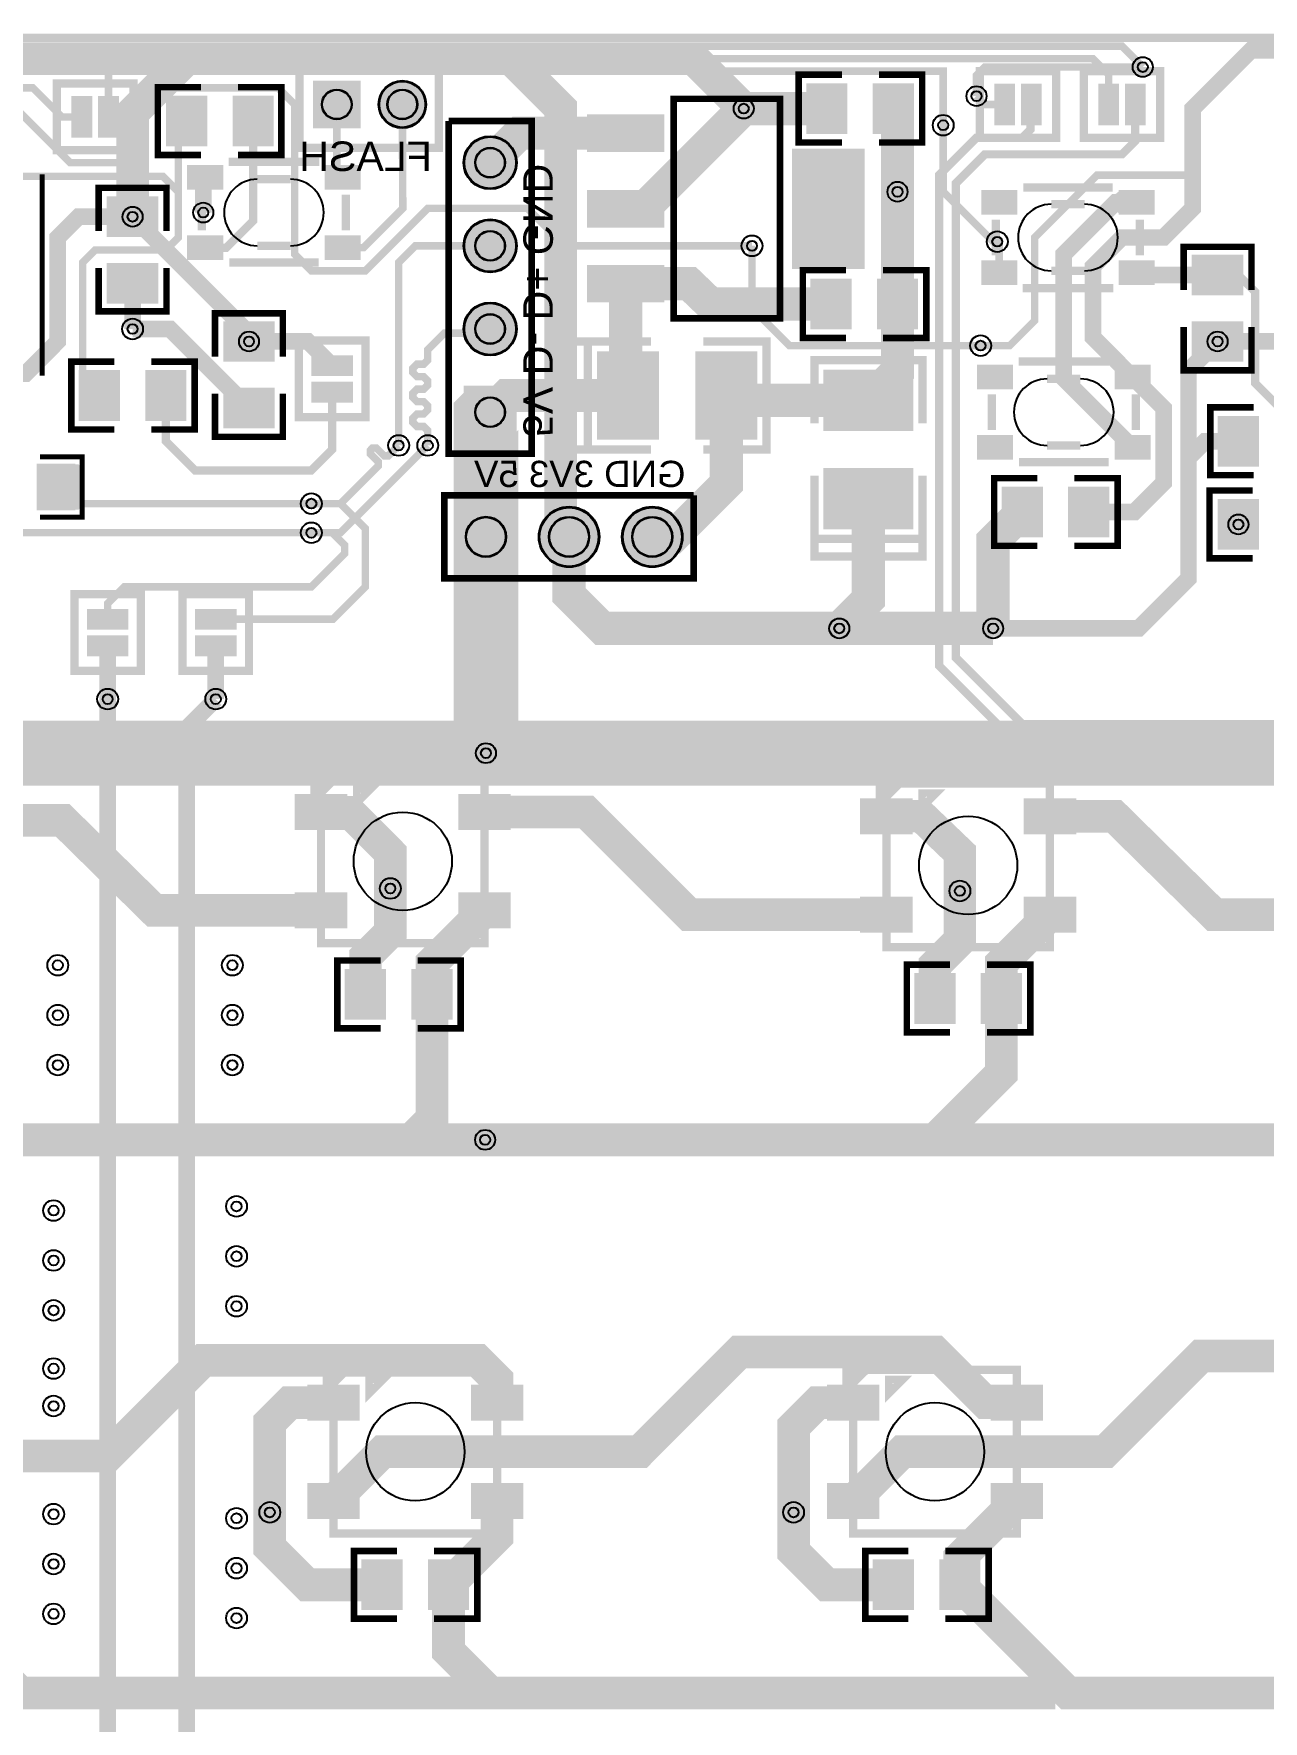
# Model space of a CAD drawing. Extents: x -5 to 8273, y -8280 to 5.
# Drawn here: x 4951 to 6430, y -2024 to 5 of the extents above; entities that cross this region are included whole.
import ezdxf

# ---------------------------------------------------------------- set-up
doc = ezdxf.new("R2010")
doc.units = 9
for name, color, linetype, true_color in [('BoardOutLine', 7, 'Continuous', 0xff00ff), ('BottomLayer', 7, 'Continuous', 0x0000ff), ('BottomSilkLayer', 7, 'Continuous', 0x66cc33), ('BottomSolderMaskLayer', 7, 'Continuous', 0xaa00ff), ('Hole', 7, 'Continuous', 0x222222), ('Multi-Layer', 7, 'Continuous', 0xc0c0c0), ('TopLayer', 7, 'Continuous', 0xff0000), ('TopPasteMaskLayer', 7, 'Continuous', 0x808080), ('TopSilkLayer', 7, 'Continuous', 0xffcc00), ('TopSolderMaskLayer', 7, 'Continuous', 0x800080)]:
    doc.layers.add(name, color=color, linetype=linetype, true_color=true_color)
doc.styles.get("Standard").update_dxf_attribs({"font": 'arial.ttf'})

msp = doc.modelspace()

# ---------------------------------------------------------------- hatches: boundary and pattern name
at = {"layer": 'BottomSolderMaskLayer'}
for points in [[(5287.1, -51.4), (5344.2, -51.4), (5344.2, -108.6), (5287.1, -108.6)], [(5365.8, -80, 1), (5422.9, -80, 1)], [(5468, -150, 1), (5532, -150, 1)], [(5468, -250, 1), (5532, -250, 1)], [(5468, -350, 1), (5532, -350, 1)], [(5468, -482), (5468, -418), (5532, -418), (5532, -482)], [(5463, -563.6), (5527, -563.6), (5527, -636.4), (5463, -636.4)], [(5558.6, -600, 1), (5631.4, -600, 1)], [(5658.6, -600, 1), (5731.4, -600, 1)]]:
    msp.add_hatch(color=256, dxfattribs=at).paths.add_polyline_path(points)
at = {"layer": 'Multi-Layer'}
for points in [[(5288.1, -52.4), (5343.2, -52.4), (5343.2, -107.6), (5288.1, -107.6)], [(5366.8, -80, 1), (5421.9, -80, 1)], [(5469, -150, 1), (5531, -150, 1)], [(5469, -250, 1), (5531, -250, 1)], [(5469, -350, 1), (5531, -350, 1)], [(5469, -481), (5469, -419), (5531, -419), (5531, -481)], [(5464, -564.6), (5526, -564.6), (5526, -635.4), (5464, -635.4)], [(5559.6, -600, 1), (5630.4, -600, 1)], [(5659.6, -600, 1), (5730.4, -600, 1)]]:
    msp.add_hatch(color=256, dxfattribs=at).paths.add_polyline_path(points)
at = {"layer": 'TopLayer'}
for points in [[(5927.8, -113.5), (5882.2, -113.5), (5882.2, -56.5), (5927.8, -56.5)], [(6007.8, -113.5), (5962.2, -113.5), (5962.2, -56.5), (6007.8, -56.5)], [(6131.5, -105), (6106.5, -105), (6106.5, -55), (6131.5, -55)], [(6163.5, -105), (6138.5, -105), (6138.5, -55), (6163.5, -55)], [(6256.5, -105), (6231.5, -105), (6231.5, -55), (6256.5, -55)], [(6288.5, -105), (6263.5, -105), (6263.5, -55), (6288.5, -55)], [(5021.5, -120), (4996.5, -120), (4996.5, -70), (5021.5, -70)], [(5053.5, -120), (5028.5, -120), (5028.5, -70), (5053.5, -70)], [(5112.2, -71.5), (5157.8, -71.5), (5157.8, -128.5), (5112.2, -128.5)], [(5192.2, -71.5), (5237.8, -71.5), (5237.8, -128.5), (5192.2, -128.5)], [(5705.5, -93), (5705.5, -136), (5620.5, -136), (5620.5, -93)], [(5949.5, -136.5), (5949.5, -274.5), (5864.5, -274.5), (5864.5, -136.5)], [(5178, -181.5), (5136.7, -181.5), (5136.7, -153.9), (5178, -153.9)], [(5343.3, -181.5), (5302, -181.5), (5302, -153.9), (5343.3, -153.9)], [(5098.5, -192.2), (5098.5, -237.8), (5041.5, -237.8), (5041.5, -192.2)], [(5705.5, -184), (5705.5, -227), (5620.5, -227), (5620.5, -184)], [(6091.7, -183.9), (6133, -183.9), (6133, -211.5), (6091.7, -211.5)], [(6257, -211.5), (6257, -183.9), (6252.3, -187.7), (6252.3, -207.7)], [(6257, -183.9), (6298.3, -183.9), (6298.3, -211.5), (6257, -211.5)], [(5178, -266.1), (5136.7, -266.1), (5136.7, -238.5), (5178, -238.5)], [(5343.3, -266.1), (5302, -266.1), (5302, -238.5), (5343.3, -238.5)], [(6346.5, -307.8), (6346.5, -262.2), (6403.5, -262.2), (6403.5, -307.8)], [(5098.5, -272.2), (5098.5, -317.8), (5041.5, -317.8), (5041.5, -272.2)], [(5705.5, -274), (5705.5, -317), (5620.5, -317), (5620.5, -274)], [(6091.7, -268.5), (6133, -268.5), (6133, -296.1), (6091.7, -296.1)], [(6257, -268.5), (6298.3, -268.5), (6298.3, -296.1), (6257, -296.1)], [(5932.8, -348.5), (5887.2, -348.5), (5887.2, -291.5), (5932.8, -291.5)], [(6012.8, -348.5), (5967.2, -348.5), (5967.2, -291.5), (6012.8, -291.5)], [(5181.5, -387.8), (5181.5, -342.2), (5238.5, -342.2), (5238.5, -387.8)], [(6346.5, -387.8), (6346.5, -342.2), (6403.5, -342.2), (6403.5, -387.8)], [(5285, -406.5), (5285, -381.5), (5335, -381.5), (5335, -406.5)], [(5630.5, -378.8), (5701.3, -378.8), (5701.3, -481.2), (5630.5, -481.2)], [(5748.7, -378.8), (5819.5, -378.8), (5819.5, -481.2), (5748.7, -481.2)], [(5052.8, -458.5), (5007.2, -458.5), (5007.2, -401.5), (5052.8, -401.5)], [(5132.8, -458.5), (5087.2, -458.5), (5087.2, -401.5), (5132.8, -401.5)], [(5903.8, -471.3), (5903.8, -400.5), (6006.2, -400.5), (6006.2, -471.3)], [(6128, -421.5), (6086.7, -421.5), (6086.7, -393.9), (6128, -393.9)], [(6293.3, -421.5), (6252, -421.5), (6252, -393.9), (6293.3, -393.9)], [(5181.5, -467.8), (5181.5, -422.2), (5238.5, -422.2), (5238.5, -467.8)], [(5285, -438.5), (5285, -413.5), (5335, -413.5), (5335, -438.5)], [(6422.8, -513.5), (6377.2, -513.5), (6377.2, -456.5), (6422.8, -456.5)], [(6128, -506.1), (6086.7, -506.1), (6086.7, -478.5), (6128, -478.5)], [(6293.3, -506.1), (6252, -506.1), (6252, -478.5), (6293.3, -478.5)], [(4955.7, -567.1), (4955.7, -512.9), (5000.3, -512.9), (5000.3, -567.1)], [(5903.8, -589.5), (5903.8, -518.7), (6006.2, -518.7), (6006.2, -589.5)], [(6162.8, -598.5), (6117.2, -598.5), (6117.2, -541.5), (6162.8, -541.5)], [(6242.8, -598.5), (6197.2, -598.5), (6197.2, -541.5), (6242.8, -541.5)], [(6377.2, -556.5), (6422.8, -556.5), (6422.8, -613.5), (6377.2, -613.5)], [(5015, -711.5), (5015, -686.5), (5065, -686.5), (5065, -711.5)], [(5145, -711.5), (5145, -686.5), (5195, -686.5), (5195, -711.5)], [(5015, -743.5), (5015, -718.5), (5065, -718.5), (5065, -743.5)], [(5145, -743.5), (5145, -718.5), (5195, -718.5), (5195, -743.5)], [(5326.1, -950.6), (5267, -950.6), (5267, -911.3), (5326.1, -911.3)], [(5522.9, -950.6), (5463.9, -950.6), (5463.9, -911.3), (5522.9, -911.3)], [(6006.1, -955.6), (5947, -955.6), (5947, -916.3), (6006.1, -916.3)], [(6202.9, -955.6), (6143.9, -955.6), (6143.9, -916.3), (6202.9, -916.3)], [(5326.1, -1068.7), (5267, -1068.7), (5267, -1029.4), (5326.1, -1029.4)], [(5522.9, -1068.7), (5463.9, -1068.7), (5463.9, -1029.4), (5522.9, -1029.4)], [(6006.1, -1073.7), (5947, -1073.7), (5947, -1034.4), (6006.1, -1034.4)], [(6202.9, -1073.7), (6143.9, -1073.7), (6143.9, -1034.4), (6202.9, -1034.4)], [(5372.8, -1178.5), (5327.2, -1178.5), (5327.2, -1121.5), (5372.8, -1121.5)], [(5452.8, -1178.5), (5407.2, -1178.5), (5407.2, -1121.5), (5452.8, -1121.5)], [(6057.8, -1183.5), (6012.2, -1183.5), (6012.2, -1126.5), (6057.8, -1126.5)], [(6137.8, -1183.5), (6092.2, -1183.5), (6092.2, -1126.5), (6137.8, -1126.5)], [(5341.1, -1660.6), (5282, -1660.6), (5282, -1621.3), (5341.1, -1621.3)], [(5537.9, -1660.6), (5478.9, -1660.6), (5478.9, -1621.3), (5537.9, -1621.3)], [(5966.1, -1660.6), (5907, -1660.6), (5907, -1621.3), (5966.1, -1621.3)], [(6162.9, -1660.6), (6103.9, -1660.6), (6103.9, -1621.3), (6162.9, -1621.3)], [(5341.1, -1778.7), (5282, -1778.7), (5282, -1739.4), (5341.1, -1739.4)], [(5537.9, -1778.7), (5478.9, -1778.7), (5478.9, -1739.4), (5537.9, -1739.4)], [(5966.1, -1778.7), (5907, -1778.7), (5907, -1739.4), (5966.1, -1739.4)], [(6162.9, -1778.7), (6103.9, -1778.7), (6103.9, -1739.4), (6162.9, -1739.4)], [(5392.8, -1888.5), (5347.2, -1888.5), (5347.2, -1831.5), (5392.8, -1831.5)], [(5472.8, -1888.5), (5427.2, -1888.5), (5427.2, -1831.5), (5472.8, -1831.5)], [(6007.8, -1888.5), (5962.2, -1888.5), (5962.2, -1831.5), (6007.8, -1831.5)], [(6087.8, -1888.5), (6042.2, -1888.5), (6042.2, -1831.5), (6087.8, -1831.5)]]:
    msp.add_hatch(color=256, dxfattribs=at).paths.add_polyline_path(points)
at = {"layer": 'TopPasteMaskLayer'}
for points in [[(5927.8, -113.5), (5882.2, -113.5), (5882.2, -56.5), (5927.8, -56.5)], [(6007.8, -113.5), (5962.2, -113.5), (5962.2, -56.5), (6007.8, -56.5)], [(5112.2, -71.5), (5157.8, -71.5), (5157.8, -128.5), (5112.2, -128.5)], [(5192.2, -71.5), (5237.8, -71.5), (5237.8, -128.5), (5192.2, -128.5)], [(5705.5, -93), (5705.5, -136), (5620.5, -136), (5620.5, -93)], [(5949.5, -136.5), (5949.5, -274.5), (5864.5, -274.5), (5864.5, -136.5)], [(5178, -181.5), (5136.7, -181.5), (5136.7, -153.9), (5178, -153.9)], [(5343.3, -181.5), (5302, -181.5), (5302, -153.9), (5343.3, -153.9)], [(5098.5, -192.2), (5098.5, -237.8), (5041.5, -237.8), (5041.5, -192.2)], [(5705.5, -184), (5705.5, -227), (5620.5, -227), (5620.5, -184)], [(6091.7, -183.9), (6133, -183.9), (6133, -211.5), (6091.7, -211.5)], [(6257, -183.9), (6298.3, -183.9), (6298.3, -211.5), (6257, -211.5)], [(5178, -266.1), (5136.7, -266.1), (5136.7, -238.5), (5178, -238.5)], [(5343.3, -266.1), (5302, -266.1), (5302, -238.5), (5343.3, -238.5)], [(6346.5, -307.8), (6346.5, -262.2), (6403.5, -262.2), (6403.5, -307.8)], [(5098.5, -272.2), (5098.5, -317.8), (5041.5, -317.8), (5041.5, -272.2)], [(5705.5, -274), (5705.5, -317), (5620.5, -317), (5620.5, -274)], [(6091.7, -268.5), (6133, -268.5), (6133, -296.1), (6091.7, -296.1)], [(6257, -268.5), (6298.3, -268.5), (6298.3, -296.1), (6257, -296.1)], [(5932.8, -348.5), (5887.2, -348.5), (5887.2, -291.5), (5932.8, -291.5)], [(6012.8, -348.5), (5967.2, -348.5), (5967.2, -291.5), (6012.8, -291.5)], [(5181.5, -387.8), (5181.5, -342.2), (5238.5, -342.2), (5238.5, -387.8)], [(6346.5, -387.8), (6346.5, -342.2), (6403.5, -342.2), (6403.5, -387.8)], [(5630.5, -378.8), (5701.3, -378.8), (5701.3, -481.2), (5630.5, -481.2)], [(5748.7, -378.8), (5819.5, -378.8), (5819.5, -481.2), (5748.7, -481.2)], [(5052.8, -458.5), (5007.2, -458.5), (5007.2, -401.5), (5052.8, -401.5)], [(5132.8, -458.5), (5087.2, -458.5), (5087.2, -401.5), (5132.8, -401.5)], [(5903.8, -471.3), (5903.8, -400.5), (6006.2, -400.5), (6006.2, -471.3)], [(6128, -421.5), (6086.7, -421.5), (6086.7, -393.9), (6128, -393.9)], [(6293.3, -421.5), (6252, -421.5), (6252, -393.9), (6293.3, -393.9)], [(5181.5, -467.8), (5181.5, -422.2), (5238.5, -422.2), (5238.5, -467.8)], [(6422.8, -513.5), (6377.2, -513.5), (6377.2, -456.5), (6422.8, -456.5)], [(6128, -506.1), (6086.7, -506.1), (6086.7, -478.5), (6128, -478.5)], [(6293.3, -506.1), (6252, -506.1), (6252, -478.5), (6293.3, -478.5)], [(4957.7, -565.2), (4957.7, -548.7), (4975.2, -548.7), (4975.2, -530.9), (4957.9, -530.9), (4957.7, -514.8), (4959.7, -512.8), (5005, -512.8), (5006.9, -514.8), (5006.9, -565.2), (5005, -567.2), (4959.7, -567.2)], [(5903.8, -589.5), (5903.8, -518.7), (6006.2, -518.7), (6006.2, -589.5)], [(6162.8, -598.5), (6117.2, -598.5), (6117.2, -541.5), (6162.8, -541.5)], [(6242.8, -598.5), (6197.2, -598.5), (6197.2, -541.5), (6242.8, -541.5)], [(6377.2, -556.5), (6422.8, -556.5), (6422.8, -613.5), (6377.2, -613.5)], [(5326.1, -950.6), (5267, -950.6), (5267, -911.3), (5326.1, -911.3)], [(5522.9, -950.6), (5463.9, -950.6), (5463.9, -911.3), (5522.9, -911.3)], [(6006.1, -955.6), (5947, -955.6), (5947, -916.3), (6006.1, -916.3)], [(6202.9, -955.6), (6143.9, -955.6), (6143.9, -916.3), (6202.9, -916.3)], [(5326.1, -1068.7), (5267, -1068.7), (5267, -1029.4), (5326.1, -1029.4)], [(5522.9, -1068.7), (5463.9, -1068.7), (5463.9, -1029.4), (5522.9, -1029.4)], [(6006.1, -1073.7), (5947, -1073.7), (5947, -1034.4), (6006.1, -1034.4)], [(6202.9, -1073.7), (6143.9, -1073.7), (6143.9, -1034.4), (6202.9, -1034.4)], [(5372.8, -1178.5), (5327.2, -1178.5), (5327.2, -1121.5), (5372.8, -1121.5)], [(5452.8, -1178.5), (5407.2, -1178.5), (5407.2, -1121.5), (5452.8, -1121.5)], [(6057.8, -1183.5), (6012.2, -1183.5), (6012.2, -1126.5), (6057.8, -1126.5)], [(6137.8, -1183.5), (6092.2, -1183.5), (6092.2, -1126.5), (6137.8, -1126.5)], [(5341.1, -1660.6), (5282, -1660.6), (5282, -1621.3), (5341.1, -1621.3)], [(5537.9, -1660.6), (5478.9, -1660.6), (5478.9, -1621.3), (5537.9, -1621.3)], [(5966.1, -1660.6), (5907, -1660.6), (5907, -1621.3), (5966.1, -1621.3)], [(6162.9, -1660.6), (6103.9, -1660.6), (6103.9, -1621.3), (6162.9, -1621.3)], [(5341.1, -1778.7), (5282, -1778.7), (5282, -1739.4), (5341.1, -1739.4)], [(5537.9, -1778.7), (5478.9, -1778.7), (5478.9, -1739.4), (5537.9, -1739.4)], [(5966.1, -1778.7), (5907, -1778.7), (5907, -1739.4), (5966.1, -1739.4)], [(6162.9, -1778.7), (6103.9, -1778.7), (6103.9, -1739.4), (6162.9, -1739.4)], [(5392.8, -1888.5), (5347.2, -1888.5), (5347.2, -1831.5), (5392.8, -1831.5)], [(5472.8, -1888.5), (5427.2, -1888.5), (5427.2, -1831.5), (5472.8, -1831.5)], [(6007.8, -1888.5), (5962.2, -1888.5), (5962.2, -1831.5), (6007.8, -1831.5)], [(6087.8, -1888.5), (6042.2, -1888.5), (6042.2, -1831.5), (6087.8, -1831.5)]]:
    msp.add_hatch(color=256, dxfattribs=at).paths.add_polyline_path(points)
at = {"layer": 'TopSolderMaskLayer'}
for points in [[(5287.1, -51.4), (5344.2, -51.4), (5344.2, -108.6), (5287.1, -108.6)], [(5365.8, -80, 1), (5422.9, -80, 1)], [(5929.8, -115.5), (5880.2, -115.5), (5880.2, -54.5), (5929.8, -54.5)], [(6009.8, -115.5), (5960.2, -115.5), (5960.2, -54.5), (6009.8, -54.5)], [(5110.2, -69.5), (5159.8, -69.5), (5159.8, -130.5), (5110.2, -130.5)], [(5190.2, -69.5), (5239.8, -69.5), (5239.8, -130.5), (5190.2, -130.5)], [(5709.5, -92), (5709.5, -137), (5616.5, -137), (5616.5, -92)], [(5468, -150, 1), (5532, -150, 1)], [(5950.7, -133.3), (5950.7, -277.7), (5863.3, -277.7), (5863.3, -133.3)], [(5179, -182.5), (5135.6, -182.5), (5135.6, -152.9), (5179, -152.9)], [(5344.3, -182.5), (5301, -182.5), (5301, -152.9), (5344.3, -152.9)], [(5101, -190.6), (5101, -239.4), (5039, -239.4), (5039, -190.6)], [(5709.5, -183), (5709.5, -228), (5616.5, -228), (5616.5, -183)], [(6090.7, -182.9), (6134, -182.9), (6134, -212.5), (6090.7, -212.5)], [(6256, -182.9), (6299.4, -182.9), (6299.4, -212.5), (6256, -212.5)], [(5468, -250, 1), (5532, -250, 1)], [(5179, -267.1), (5135.6, -267.1), (5135.6, -237.5), (5179, -237.5)], [(5344.3, -267.1), (5301, -267.1), (5301, -237.5), (5344.3, -237.5)], [(6344, -309.4), (6344, -260.6), (6406, -260.6), (6406, -309.4)], [(5101, -270.6), (5101, -319.4), (5039, -319.4), (5039, -270.6)], [(5709.5, -273), (5709.5, -318), (5616.5, -318), (5616.5, -273)], [(6090.7, -267.5), (6134, -267.5), (6134, -297.1), (6090.7, -297.1)], [(6256, -267.5), (6299.4, -267.5), (6299.4, -297.1), (6256, -297.1)], [(5934.8, -350.5), (5885.2, -350.5), (5885.2, -289.5), (5934.8, -289.5)], [(6014.8, -350.5), (5965.2, -350.5), (5965.2, -289.5), (6014.8, -289.5)], [(5468, -350, 1), (5532, -350, 1)], [(5179, -389.4), (5179, -340.6), (5241, -340.6), (5241, -389.4)], [(6344, -389.4), (6344, -340.6), (6406, -340.6), (6406, -389.4)], [(5628.5, -376.8), (5703.3, -376.8), (5703.3, -483.2), (5628.5, -483.2)], [(5746.7, -376.8), (5821.5, -376.8), (5821.5, -483.2), (5746.7, -483.2)], [(5054.8, -460.5), (5005.2, -460.5), (5005.2, -399.5), (5054.8, -399.5)], [(5134.8, -460.5), (5085.2, -460.5), (5085.2, -399.5), (5134.8, -399.5)], [(5900.9, -472.7), (5900.9, -399.1), (6009.1, -399.1), (6009.1, -472.7)], [(6129, -422.5), (6085.6, -422.5), (6085.6, -392.9), (6129, -392.9)], [(6294.3, -422.5), (6251, -422.5), (6251, -392.9), (6294.3, -392.9)], [(5179, -469.4), (5179, -420.6), (5241, -420.6), (5241, -469.4)], [(5468, -482), (5468, -418), (5532, -418), (5532, -482)], [(6424.8, -515.5), (6375.2, -515.5), (6375.2, -454.5), (6424.8, -454.5)], [(6129, -507.1), (6085.6, -507.1), (6085.6, -477.5), (6129, -477.5)], [(6294.3, -507.1), (6251, -507.1), (6251, -477.5), (6294.3, -477.5)], [(4954.7, -568.1), (4954.7, -511.9), (5001.3, -511.9), (5001.3, -568.1)], [(5900.9, -590.9), (5900.9, -517.3), (6009.1, -517.3), (6009.1, -590.9)], [(6164.8, -600.5), (6115.2, -600.5), (6115.2, -539.5), (6164.8, -539.5)], [(6244.8, -600.5), (6195.2, -600.5), (6195.2, -539.5), (6244.8, -539.5)], [(5463, -563.6), (5527, -563.6), (5527, -636.4), (5463, -636.4)], [(5558.6, -600, 1), (5631.4, -600, 1)], [(5658.6, -600, 1), (5731.4, -600, 1)], [(6375.2, -554.5), (6424.8, -554.5), (6424.8, -615.5), (6375.2, -615.5)], [(5328.1, -952.6), (5265, -952.6), (5265, -909.3), (5328.1, -909.3)], [(5524.9, -952.6), (5461.9, -952.6), (5461.9, -909.3), (5524.9, -909.3)], [(6008.1, -957.6), (5945, -957.6), (5945, -914.3), (6008.1, -914.3)], [(6204.9, -957.6), (6141.9, -957.6), (6141.9, -914.3), (6204.9, -914.3)], [(5328.1, -1070.7), (5265, -1070.7), (5265, -1027.4), (5328.1, -1027.4)], [(5524.9, -1070.7), (5461.9, -1070.7), (5461.9, -1027.4), (5524.9, -1027.4)], [(6008.1, -1075.7), (5945, -1075.7), (5945, -1032.4), (6008.1, -1032.4)], [(6204.9, -1075.7), (6141.9, -1075.7), (6141.9, -1032.4), (6204.9, -1032.4)], [(5374.8, -1180.5), (5325.2, -1180.5), (5325.2, -1119.5), (5374.8, -1119.5)], [(5454.8, -1180.5), (5405.2, -1180.5), (5405.2, -1119.5), (5454.8, -1119.5)], [(6059.8, -1185.5), (6010.2, -1185.5), (6010.2, -1124.5), (6059.8, -1124.5)], [(6139.8, -1185.5), (6090.2, -1185.5), (6090.2, -1124.5), (6139.8, -1124.5)], [(5343.1, -1662.6), (5280, -1662.6), (5280, -1619.3), (5343.1, -1619.3)], [(5539.9, -1662.6), (5476.9, -1662.6), (5476.9, -1619.3), (5539.9, -1619.3)], [(5968.1, -1662.6), (5905, -1662.6), (5905, -1619.3), (5968.1, -1619.3)], [(6164.9, -1662.6), (6101.9, -1662.6), (6101.9, -1619.3), (6164.9, -1619.3)], [(5343.1, -1780.7), (5280, -1780.7), (5280, -1737.4), (5343.1, -1737.4)], [(5539.9, -1780.7), (5476.9, -1780.7), (5476.9, -1737.4), (5539.9, -1737.4)], [(5968.1, -1780.7), (5905, -1780.7), (5905, -1737.4), (5968.1, -1737.4)], [(6164.9, -1780.7), (6101.9, -1780.7), (6101.9, -1737.4), (6164.9, -1737.4)], [(5394.8, -1890.5), (5345.2, -1890.5), (5345.2, -1829.5), (5394.8, -1829.5)], [(5474.8, -1890.5), (5425.2, -1890.5), (5425.2, -1829.5), (5474.8, -1829.5)], [(6009.8, -1890.5), (5960.2, -1890.5), (5960.2, -1829.5), (6009.8, -1829.5)], [(6089.8, -1890.5), (6040.2, -1890.5), (6040.2, -1829.5), (6089.8, -1829.5)]]:
    msp.add_hatch(color=256, dxfattribs=at).paths.add_polyline_path(points)

# ---------------------------------------------------------------- linework, layer by layer
at = {"layer": 'BoardOutLine', "const_width": 10}
msp.add_lwpolyline([(0, 0), (8267.7, 0), (8267.7, -8267.7), (0, -8267.7), (0, 0)], close=True, dxfattribs=at)
at = {"layer": 'BottomLayer'}
for points, const_width in [([(4515, -25), (5525, -25), (5585, -85), (5585, -590), (5595, -600)], 39.4), ([(5129.5, -25), (5129.5, -30.5), (5070, -90), (5070, -215)], 39.4), ([(5525, -25), (5745, -25), (5805, -85)], 39.4), ([(6285, -35), (6095, -35), (6085, -45), (6085, -70)], 9), ([(6110, -245), (6105, -245), (6045, -185), (6045, -105)], 9), ([(5210, -365), (5210, -355), (5070, -215)], 20), ([(5815, -250), (5815, -325), (5860, -370), (6090, -370)], 9), ([(6375, -365), (6480, -365)], 20), ([(5500, -450), (5495, -455), (5495, -600)], 78), ([(5285, -595), (5320, -595), (5425, -490)], 9), ([(5285, -560), (5320, -560), (5365.6, -514.4), (5365.6, -509.7), (5356.2, -500.3), (5356.2, -495.6), (5358.5, -493.2), (5363.2, -493.2), (5372.7, -502.6), (5377.4, -502.6), (5390, -490)], 9), ([(5495, -600), (5495, -860)], 78), ([(5920, -710), (6105, -710)], 40), ([(5040, -795), (5040, -7670), (5015, -7695)], 20), ([(5135, -7695), (5135, -830), (5170, -795)], 20), ([(5495, -860), (7640, -860)], 78)]:
    msp.add_lwpolyline(points, dxfattribs=dict(at, const_width=const_width))
at = {"layer": 'BottomSolderMaskLayer'}
for centre, radius in [((5394.4, -80), 28.6), ((5315.6, -80), 18.1), ((5394.4, -80), 18.1), ((5500, -150), 32), ((5500, -150), 18.1), ((5500, -250), 32), ((5500, -250), 18.1), ((5500, -350), 32), ((5500, -350), 18.1), ((5500, -450), 18.1), ((5595, -600), 36.4), ((5695, -600), 36.4), ((5495, -600), 24.4), ((5595, -600), 24.3), ((5695, -600), 24.3)]:
    msp.add_circle(centre, radius, dxfattribs=at)
at = {"layer": 'Hole'}
for centre in [(6285, -35), (5805, -85), (6085, -70), (6045, -105), (5990, -185), (5070, -215), (5155, -210), (6110, -245), (5815, -250), (5070, -350), (5210, -365), (6090, -370), (6375, -365), (5390, -490), (5425, -490), (5285, -560), (6400, -585), (5285, -595), (5920, -710), (6105, -710), (5040, -795), (5170, -795), (5495, -860), (5380, -1022.7), (6065, -1025.7), (4980, -1115), (5190, -1115), (4980, -1175), (5190, -1175), (4980, -1235), (5190, -1235), (5494, -1325), (5195, -1405), (4975, -1410), (5195, -1465), (4975, -1470), (5195, -1525), (4975, -1530), (4975, -1600), (4975, -1645), (4975, -1775), (5195, -1780), (5235, -1772.9), (5865, -1772.9), (4975, -1835), (5195, -1840), (4975, -1895), (5195, -1900)]:
    msp.add_circle(centre, 6, dxfattribs=at)
at = {"layer": 'Multi-Layer'}
for centre, radius in [((6285, -35), 12), ((5394.4, -80), 27.6), ((6085, -70), 12), ((5315.6, -80), 17.5), ((5394.4, -80), 17.5), ((5805, -85), 12), ((6045, -105), 12.5), ((5500, -150), 31), ((5500, -150), 17.5), ((5990, -185), 12), ((5155, -210), 12), ((5070, -215), 12), ((5500, -250), 31), ((5500, -250), 17.5), ((5815, -250), 12.5), ((6110, -245), 12.5), ((5500, -350), 31), ((5070, -350), 12.5), ((5500, -350), 17.5), ((5210, -365), 12), ((6090, -370), 12.5), ((6375, -365), 12), ((5500, -450), 17.5), ((5390, -490), 12.5), ((5425, -490), 12.5), ((5285, -560), 12.5), ((5595, -600), 35.4), ((5695, -600), 35.4), ((5285, -595), 12.5), ((5495, -600), 23.6), ((5595, -600), 23.6), ((5695, -600), 23.6), ((6400, -585), 12), ((5920, -710), 12), ((6105, -710), 12), ((5040, -795), 12.5), ((5170, -795), 12.5), ((5495, -860), 12), ((5380, -1022.7), 12.5), ((6065, -1025.7), 12.5), ((4980, -1115), 12.5), ((5190, -1115), 12.5), ((4980, -1175), 12.5), ((5190, -1175), 12.5), ((4980, -1235), 12.5), ((5190, -1235), 12.5), ((5494, -1325), 12), ((4975, -1410), 12.5), ((5195, -1405), 12.5), ((4975, -1470), 12.5), ((5195, -1465), 12.5), ((4975, -1530), 12.5), ((5195, -1525), 12.5), ((4975, -1600), 12.5), ((4975, -1645), 12.5), ((4975, -1775), 12.5), ((5235, -1772.9), 12.5), ((5865, -1772.9), 12.5), ((5195, -1780), 12.5), ((4975, -1835), 12.5), ((5195, -1840), 12.5), ((4975, -1895), 12.5), ((5195, -1900), 12.5)]:
    msp.add_circle(centre, radius, dxfattribs=at)
at = {"layer": 'TopLayer'}
for points, const_width in [([(4385.9, -185.2), (4385.9, -135.9), (4365, -115), (4365, -35), (4390, -10), (6260, -10), (6285, -35)], 9), ([(6995, -92.7), (6995, -50), (6960, -15), (6415, -15), (6345, -85), (6345, -205), (6310, -240), (6260, -240), (6225, -275), (6225, -360), (6272.7, -407.7)], 20), ([(4401.6, -185.2), (4401.6, -126.6), (4380, -105), (4380, -45), (4400, -25), (6225, -25), (6244, -44), (6244, -80)], 9), ([(5041, -95), (5041, -40), (6045, -40), (6045, -105)], 9), ([(5009, -95), (4985, -95), (4950, -60), (4600, -60), (4535, -125), (4465, -125)], 9), ([(5815, -250), (5590, -250), (5545, -205), (5425, -205), (5350, -280), (5285, -280), (5265, -260), (5265, -80), (5245, -60), (5095, -60), (5070, -85), (5070, -135), (5055, -150), (4995, -150), (4925, -80), (4606, -80), (4516, -170)], 9), ([(5322.7, -167.7), (5315.6, -160.6), (5315.6, -80)], 9), ([(5322.7, -252.3), (5347.7, -252.3), (5395, -205), (5394.4, -80)], 9), ([(5663, -205.5), (5684.5, -205.5), (5805, -85)], 40), ([(5805, -85), (5905, -85)], 40), ([(5985, -85), (5990, -85), (5990, -185)], 40), ([(7231.2, -687.3), (7231.2, -748.8), (7135, -845), (6130, -845), (6040, -755), (6040, -165), (6085, -120), (6140, -120), (6150, -110), (6150, -81), (6151, -80)], 10), ([(6276, -80), (6276, -124), (6260, -140), (6095, -140), (6060, -175), (6060, -745), (6140, -825), (7100, -825), (7152.5, -772.5), (7152.5, -687.3)], 10), ([(6085, -70), (6095, -80), (6119, -80)], 9), ([(5125, -185), (5125, -110), (5135, -100)], 9), ([(5157.3, -252.3), (5182.7, -252.3), (5215, -220), (5215, -100)], 10), ([(5500, -150), (5535.5, -114.5), (5663, -114.5)], 40), ([(4935, -166.4), (5106.4, -166.4), (5125, -185), (5125, -240), (5110, -255), (5025, -255), (5010, -270), (5010, -410), (5030, -430)], 9), ([(5157.3, -167.7), (5155, -170), (5155, -210)], 20), ([(6090, -370), (6125, -370), (6155, -340), (6155, -240), (6230, -165), (6345, -165)], 9), ([(5990, -185), (5990, -320)], 40), ([(6277.7, -197.7), (6252.3, -197.7), (6190, -260), (6190, -409.6), (6272.7, -492.3)], 20), ([(4935, -403.6), (4941.4, -403.6), (4980, -365), (4980, -240), (5005, -215), (5070, -215)], 20), ([(6112.3, -282.3), (6112.3, -247.3), (6110, -245)], 9), ([(5390, -490), (5390, -270), (5410, -250), (5500, -250)], 9), ([(5910, -320), (5765, -320), (5739.5, -295.5), (5663, -295.5)], 40), ([(5665.9, -430), (5663, -427.1), (5663, -295.5)], 40), ([(6277.7, -282.3), (6280.4, -285), (6375, -285)], 20), ([(6375, -285), (6400, -285), (6420, -305), (6420, -415), (6445, -440), (6510, -440), (6555, -485), (6555, -690), (6580, -715)], 10), ([(5070, -295), (5070, -350)], 20), ([(5955, -435.9), (5990, -400.9), (5990, -320)], 40), ([(5210, -445), (5115, -350), (5070, -350)], 20), ([(5210, -365), (5281, -365), (5310, -394)], 20), ([(5425, -490), (5425, -472.3), (5420, -467.3), (5412, -467.3), (5407, -462.3), (5407, -457.3), (5412, -452.3), (5420, -452.3), (5425, -447.3), (5425, -442.3), (5420, -437.3), (5412, -437.3), (5407, -432.3), (5407, -427.3), (5412, -422.3), (5420, -422.3), (5425, -417.3), (5425, -412.3), (5420, -407.3), (5412, -407.3), (5407, -402.3), (5407, -397.3), (5412, -392.3), (5420, -392.3), (5425, -387.3), (5425, -375), (5445, -355), (5495, -355), (5500, -350)], 9), ([(6340, -505), (6340, -400), (6375, -365)], 20), ([(6220, -570), (6275, -570), (6310, -535), (6310, -445), (6272.7, -407.7)], 20), ([(5110, -430), (5110, -485), (5145, -520), (5285, -520), (5310, -495), (5310, -426)], 10), ([(5495, -600), (5495, -455), (5500, -450)], 60), ([(5500, -450), (5520, -430), (5665.9, -430)], 40), ([(5695, -600), (5720, -600), (5784.1, -535.9), (5784.1, -430)], 40), ([(5784.1, -430), (5790, -435.9), (5955, -435.9)], 40), ([(6105, -710), (6280, -710), (6340, -650), (6340, -505), (6360, -485), (6400, -485)], 20), ([(5285, -595), (4820, -595), (4803, -578), (4803, -540)], 9), ([(5285, -560), (4998, -560), (4978, -540)], 9), ([(5920, -710), (5920, -710), (5955, -675), (5955, -554.1)], 40), ([(5170, -699), (5311, -699), (5350, -660), (5350, -590), (5320, -560), (5285, -560)], 9), ([(5495, -600), (5495, -860)], 78), ([(6105, -710), (6105, -605), (6140, -570)], 40), ([(5595, -600), (5595, -670), (5635, -710), (5920, -710)], 40), ([(5040, -699), (5040, -680), (5060, -660), (5285, -660), (5325, -620), (5325, -610), (5310, -595), (5285, -595)], 9), ([(5040, -731), (5040, -795)], 20), ([(5170, -731), (5170, -795)], 20), ([(5495, -860), (5034.8, -860), (5034.8, -860), (840, -860)], 78), ([(5380, -1022.7), (5380, -980), (5331, -930.9), (5296.6, -930.9)], 39), ([(5493.4, -930.9), (5616, -930.9), (5739.1, -1054.1), (5976.6, -1054.1)], 39.4), ([(4868.4, -940.9), (4986, -940.9), (5096, -1049.1), (5296.6, -1049.1)], 39.4), ([(6065, -1025.7), (6065, -980), (6019, -935.9), (5976.6, -935.9)], 39), ([(6173.4, -936), (6251, -936), (6370.9, -1054.1), (6566.6, -1054.1)], 39.4), ([(5350, -1150), (5350, -1105), (5380, -1075), (5380, -1022.7)], 39), ([(6035, -1155), (6035, -1115), (6065, -1085), (6065, -1025.7)], 39), ([(5430, -1150), (5430, -1112.5), (5493.4, -1049.1)], 39.4), ([(6115, -1155), (6115, -1112.5), (6173.4, -1054.1)], 39.4), ([(5430, -1150), (5430, -1300), (5405, -1325), (4740, -1325)], 39.4), ([(5494, -1325), (6035, -1325), (6115, -1245), (6115, -1155)], 39.4), ([(6035, -1325), (6645, -1325), (6705, -1265), (6705, -1155)], 39.4), ([(5405, -1325), (5494, -1325)], 39.4), ([(6133.4, -1640.9), (6096, -1640.9), (6035, -1580), (5800, -1580), (5680, -1700), (5370.6, -1700), (5311.6, -1759.1)], 39.4), ([(5508.4, -1640.9), (5508.4, -1613.4), (5485, -1590), (5155, -1590), (5040, -1705), (4725.6, -1705), (4671.6, -1759.1)], 39.4), ([(6758.4, -1640.9), (6758.4, -1613.4), (6730, -1585), (6355, -1585), (6240, -1700), (5995.6, -1700), (5936.6, -1759.1)], 39.4), ([(5311.6, -1640.9), (5259, -1640.9), (5235, -1665), (5235, -1772.9)], 39.4), ([(5936.6, -1640.9), (5894, -1640.9), (5865, -1670), (5865, -1772.9)], 39.4), ([(5450, -1860), (5508.4, -1801.6), (5508.4, -1759.1)], 39.4), ([(6133.4, -1759.1), (6065, -1827.5), (6065, -1860)], 39.4), ([(5235, -1772.9), (5235, -1815), (5280, -1860), (5370, -1860)], 39.4), ([(5865, -1772.9), (5865, -1820), (5905, -1860), (5985, -1860)], 39.4), ([(4974.7, -1990), (4215, -1990), (4170, -1945), (4170, -1860)], 39.4), ([(4974.7, -1990), (4935, -1990), (4805, -1860)], 39.4), ([(6180, -1990), (5500, -1990), (5450, -1940), (5450, -1860)], 39.4), ([(6700, -1860), (6700, -1950), (6660, -1990), (6195, -1990), (6065, -1860)], 39.4), ([(5500, -1990), (4974.7, -1990)], 39.4)]:
    msp.add_lwpolyline(points, dxfattribs=dict(at, const_width=const_width))
at = {"layer": 'TopSilkLayer'}
for points, const_width in [([(5270.8, -26.8), (5438.5, -26.8), (5438.5, -132), (5270.8, -132), (5270.8, -26.8)], 10), ([(6181, -120), (6089, -120), (6089, -40), (6181, -40), (6181, -120)], 10), ([(6306, -120), (6214, -120), (6214, -40), (6306, -40), (6306, -120)], 10), ([(5071, -135), (4979, -135), (4979, -55), (5071, -55), (5071, -135)], 10), ([(5720.9, -337.1), (5720.9, -73.3), (5848.8, -73.3), (5848.8, -337.1), (5720.9, -337.1)], 7.9), ([(5270, -456), (5270, -364), (5350, -364), (5350, -456), (5270, -456)], 10), ([(5000, -761), (5000, -669), (5080, -669), (5080, -761), (5000, -761)], 10), ([(5130, -761), (5130, -669), (5210, -669), (5210, -761), (5130, -761)], 10), ([(5288.7, -915.2), (5288.7, -885.7), (5318.3, -885.7), (5288.7, -915.2)], 10), ([(5493.4, -1088.4), (5296.6, -1088.4), (5296.6, -891.6), (5493.4, -891.6), (5493.4, -1088.4)], 10), ([(5968.7, -920.2), (5968.7, -890.7), (5998.3, -890.7), (5968.7, -920.2)], 10), ([(6173.4, -1093.4), (5976.6, -1093.4), (5976.6, -896.6), (6173.4, -896.6), (6173.4, -1093.4)], 10), ([(5339.9, -919.1), (5339.9, -903.4), (5355.7, -903.4), (5339.9, -919.1)], 10), ([(6019.9, -924.1), (6019.9, -908.4), (6035.7, -908.4), (6019.9, -924.1)], 10), ([(5303.7, -1625.2), (5303.7, -1595.7), (5333.3, -1595.7), (5303.7, -1625.2)], 10), ([(5508.4, -1798.4), (5311.6, -1798.4), (5311.6, -1601.6), (5508.4, -1601.6), (5508.4, -1798.4)], 10), ([(5928.7, -1625.2), (5928.7, -1595.7), (5958.3, -1595.7), (5928.7, -1625.2)], 10), ([(6133.4, -1798.4), (5936.6, -1798.4), (5936.6, -1601.6), (6133.4, -1601.6), (6133.4, -1798.4)], 10), ([(5354.9, -1629.1), (5354.9, -1613.4), (5370.7, -1613.4), (5354.9, -1629.1)], 10), ([(5979.9, -1629.1), (5979.9, -1613.4), (5995.7, -1613.4), (5979.9, -1629.1)], 10)]:
    msp.add_lwpolyline(points, close=True, dxfattribs=dict(at, const_width=const_width))
for points, const_width in [([(5923.2, -44.3), (5871.2, -44.3), (5871.2, -125.8), (5923.2, -125.8)], 7.87), ([(5967.7, -44.3), (6019.7, -44.3), (6019.7, -125.8), (5967.7, -125.8)], 7.87), ([(5152.3, -140.7), (5100.3, -140.7), (5100.3, -59.2), (5152.3, -59.2)], 7.87), ([(5196.8, -140.7), (5248.8, -140.7), (5248.8, -59.2), (5196.8, -59.2)], 7.87), ([(5450, -100), (5550, -100), (5550, -500), (5450, -500), (5450, -425)], 8), ([(5450, -100), (5450, -425)], 7.99), ([(4961.4, -163.9), (4961.4, -406.1)], 6), ([(5294.4, -149), (5185.6, -149)], 10), ([(5029.3, -232.3), (5029.3, -180.3), (5110.8, -180.3), (5110.8, -232.3)], 7.87), ([(5260, -170), (5220, -170)], 10), ([(6248.8, -180), (6141.2, -180)], 10), ([(5153.4, -231.4), (5153.4, -188.6)], 10), ([(5326.6, -231.4), (5326.6, -188.6)], 10), ([(6175, -200), (6215, -200)], 10), ([(6108.4, -218.6), (6108.4, -261.4)], 10), ([(6281.6, -218.6), (6281.6, -261.4)], 10), ([(5260, -250), (5220, -250)], 10), ([(6415.7, -303.2), (6415.7, -251.2), (6334.2, -251.2), (6334.2, -303.2)], 7.87), ([(5029.3, -276.8), (5029.3, -328.8), (5110.8, -328.8), (5110.8, -276.8)], 7.87), ([(5186.2, -270), (5293.8, -270)], 10), ([(5928.2, -279.3), (5876.2, -279.3), (5876.2, -360.8), (5928.2, -360.8)], 7.87), ([(5972.7, -279.3), (6024.7, -279.3), (6024.7, -360.8), (5972.7, -360.8)], 7.87), ([(6175, -280), (6215, -280)], 10), ([(6140.6, -301), (6249.4, -301)], 10), ([(5250.7, -383.2), (5250.7, -331.2), (5169.2, -331.2), (5169.2, -383.2)], 7.87), ([(6415.7, -347.7), (6415.7, -399.7), (6334.2, -399.7), (6334.2, -347.7)], 7.87), ([(5693.5, -495), (5617.6, -495), (5617.6, -365), (5596.6, -365), (5596.6, -495), (5617.6, -495)], 10), ([(5693.5, -365), (5617.6, -365)], 10), ([(5756.5, -365), (5832.4, -365), (5832.4, -495), (5756.5, -495)], 10), ([(5048.2, -389.3), (4996.2, -389.3), (4996.2, -470.8), (5048.2, -470.8)], 7.87), ([(5092.7, -389.3), (5144.7, -389.3), (5144.7, -470.8), (5092.7, -470.8)], 7.87), ([(5890, -463.5), (5890, -387.6), (6020, -387.6), (6020, -463.5)], 10), ([(6244.4, -389), (6135.6, -389)], 10), ([(6210, -410), (6170, -410)], 10), ([(5250.7, -427.7), (5250.7, -479.7), (5169.2, -479.7), (5169.2, -427.7)], 7.87), ([(6103.4, -471.4), (6103.4, -428.6)], 10), ([(6276.6, -471.4), (6276.6, -428.6)], 10), ([(6418.2, -444.3), (6366.2, -444.3), (6366.2, -525.8), (6418.2, -525.8)], 7.87), ([(6210, -490), (6170, -490)], 10), ([(4958.7, -576.1), (5009.3, -576.1), (5009.3, -503.9), (4958.7, -503.9)], 6), ([(6136.2, -510), (6243.8, -510)], 10), ([(6020, -526.5), (6020, -602.4), (5890, -602.4), (5890, -623.4), (6020, -623.4), (6020, -602.4)], 10), ([(5890, -526.5), (5890, -602.4)], 10), ([(6158.2, -529.3), (6106.2, -529.3), (6106.2, -610.8), (6158.2, -610.8)], 7.87), ([(6202.7, -529.3), (6254.7, -529.3), (6254.7, -610.8), (6202.7, -610.8)], 7.87), ([(5520, -550), (5445, -550), (5445, -650), (5745, -650), (5745, -550)], 8), ([(5745, -550), (5520, -550)], 7.99), ([(6417.3, -625.7), (6365.3, -625.7), (6365.3, -544.2), (6417.3, -544.2)], 7.87), ([(5368.2, -1109.3), (5316.2, -1109.3), (5316.2, -1190.8), (5368.2, -1190.8)], 7.87), ([(5412.7, -1109.3), (5464.7, -1109.3), (5464.7, -1190.8), (5412.7, -1190.8)], 7.87), ([(6053.2, -1114.3), (6001.2, -1114.3), (6001.2, -1195.8), (6053.2, -1195.8)], 7.87), ([(6097.7, -1114.3), (6149.7, -1114.3), (6149.7, -1195.8), (6097.7, -1195.8)], 7.87), ([(5388.2, -1819.3), (5336.2, -1819.3), (5336.2, -1900.8), (5388.2, -1900.8)], 7.87), ([(5432.7, -1819.3), (5484.7, -1819.3), (5484.7, -1900.8), (5432.7, -1900.8)], 7.87), ([(6003.2, -1819.3), (5951.2, -1819.3), (5951.2, -1900.8), (6003.2, -1900.8)], 7.87), ([(6047.7, -1819.3), (6099.7, -1819.3), (6099.7, -1900.8), (6047.7, -1900.8)], 7.87)]:
    msp.add_lwpolyline(points, dxfattribs=dict(at, const_width=const_width))
for centre in [(5395, -990), (6075, -995), (5410, -1700), (6035, -1700)]:
    msp.add_circle(centre, 59.1, dxfattribs=at)
for centre, start, end in [((5220, -210), 90, 270), ((5260, -210), 270, 90), ((6175, -240), 90, 270), ((6215, -240), 270, 90), ((6170, -450), 90, 270), ((6210, -450), 270, 90)]:
    msp.add_arc(centre, 40, start, end, dxfattribs=at)
at = {"layer": 'TopSolderMaskLayer'}
for centre, radius in [((5394.4, -80), 28.6), ((5315.6, -80), 18.1), ((5394.4, -80), 18.1), ((5500, -150), 32), ((5500, -150), 18.1), ((5500, -250), 32), ((5500, -250), 18.1), ((5500, -350), 32), ((5500, -350), 18.1), ((5500, -450), 18.1), ((5595, -600), 36.4), ((5695, -600), 36.4), ((5495, -600), 24.4), ((5595, -600), 24.3), ((5695, -600), 24.3)]:
    msp.add_circle(centre, radius, dxfattribs=at)

# ---------------------------------------------------------------- texts
at = {"layer": 'BottomSilkLayer', "text_generation_flag": 2}
for s, height, p in [('FLASH', 35.43, (5430, -160)), ('GND 3V3 5V', 31.5, (5735, -540))]:
    msp.add_text(s, height=height, dxfattribs=at).set_placement(p)
msp.add_text('5V D- D+ GND', height=35.433, rotation=270, dxfattribs=at).set_placement((5540, -480))

doc.saveas('drawing.dxf')
